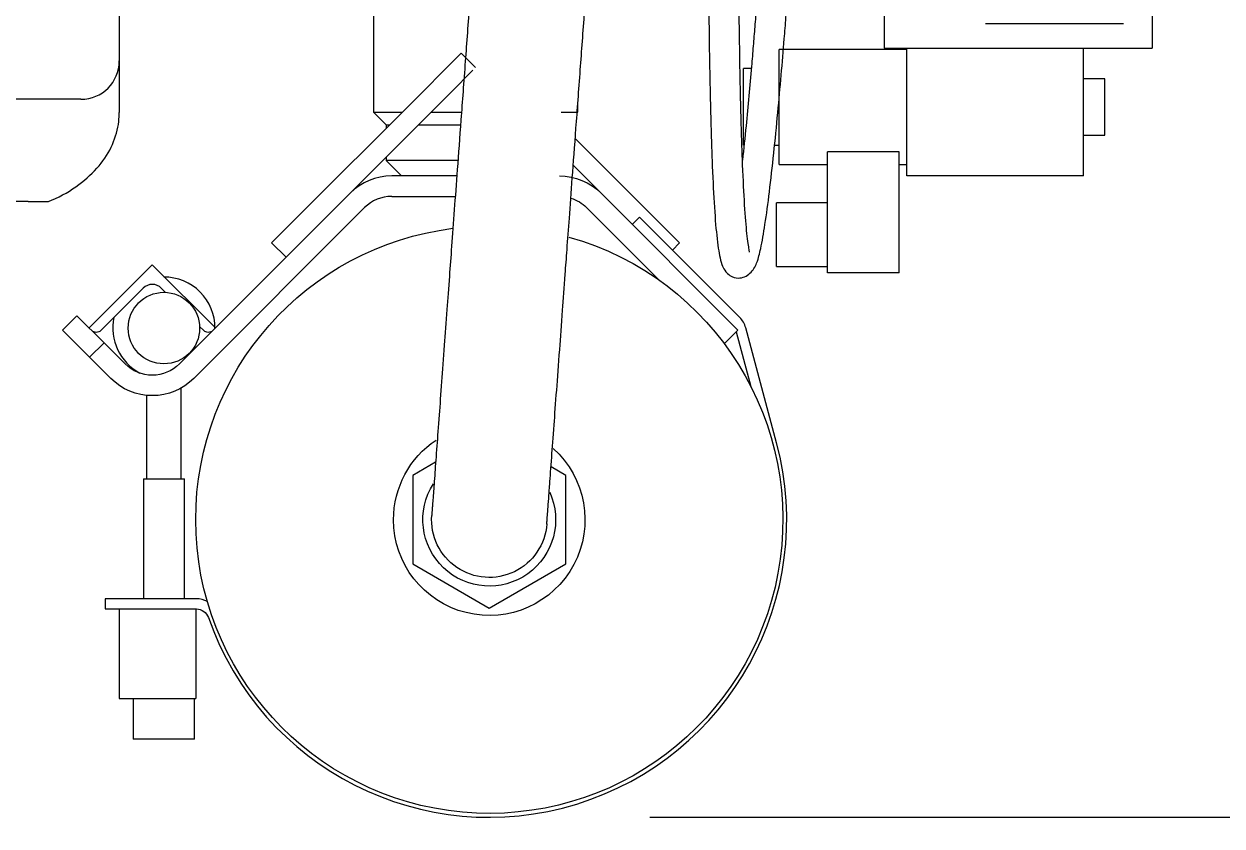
# Model space of a CAD drawing. Header units: millimetres. Extents: x 10462777 to 22643323, y 453826 to 1389191.
# Drawn here: x 11271626.1 to 11272080.6, y 577536.1 to 577840.2 of the extents above; entities that cross this region are included whole.
import ezdxf

# ---------------------------------------------------------------- set-up
doc = ezdxf.new("R2010")
doc.units = ezdxf.units.MM
doc.header["$LTSCALE"] = 200
doc.header["$MEASUREMENT"] = 0
doc.linetypes.add('CENTER', pattern=[2, 1.25, -0.25, 0.25, -0.25])
doc.linetypes.add('PHANTOM', pattern=[2.5, 1.25, -0.25, 0.25, -0.25, 0.25, -0.25])
doc.layers.add('1', color=1, linetype='CENTER')
doc.layers.add('11', color=6, linetype='PHANTOM')

msp = doc.modelspace()

# ---------------------------------------------------------------- linework, layer by layer
at = {"layer": '1', "color": 60, "linetype": 'Continuous'}
for p, q in [((11271758.6802, 577889.15276), (11271758.6802, 577806.83869)), ((11271662.24056, 577860.9783), (11271662.24056, 577831.14857)), ((11272043.14792, 577840.24852), (11271990.85428, 577840.24852)), ((11271662.24056, 577831.14857), (11271662.24056, 577826.20671)), ((11271662.24056, 577826.20671), (11271662.24056, 577816.47612)), ((11271662.24056, 577816.47612), (11271662.24056, 577806.69176)), ((11271647.71455, 577811.6807), (11271483.08642, 577811.6807)), ((11271758.6802, 577806.83869), (11271763.5222, 577801.99669)), ((11271758.6802, 577806.83869), (11271769.60681, 577806.83869)), ((11271780.56281, 577806.83869), (11271791.93569, 577806.83869)), ((11271829.93334, 577806.83869), (11271836.15226, 577806.83869)), ((11271836.15226, 577806.83869), (11271836.15226, 577809.52419)), ((11271763.5222, 577801.99669), (11271763.5222, 577800.75278)), ((11271763.5222, 577801.99669), (11271764.76511, 577801.99669)), ((11271775.72175, 577801.99669), (11271791.57903, 577801.99669)), ((11271763.5222, 577789.79675), (11271763.5222, 577788.43908)), ((11271763.5222, 577788.43908), (11271769.33261, 577782.62867)), ((11271790.67008, 577788.43908), (11271763.5222, 577788.43908)), ((11271790.27697, 577782.62867), (11271765.58005, 577782.62867)), ((11271749.83051, 577776.105), (11271685.03615, 577711.31063)), ((11271765.58005, 577774.88147), (11271789.70591, 577774.88147)), ((11271845.00195, 577776.105), (11271896.95701, 577724.14994)), ((11271627.6927, 577772.94467), (11271483.08642, 577772.94467)), ((11271755.30861, 577770.6269), (11271690.51425, 577705.83253)), ((11271839.52384, 577770.6269), (11271867.12497, 577743.02577)), ((11271650.79801, 577725.00589), (11271674.76471, 577748.97259)), ((11271674.76471, 577748.97259), (11271698.7314, 577725.00589)), ((11271671.34089, 577740.07067), (11271655.24897, 577723.97875)), ((11271679.79017, 577738.46902), (11271678.18852, 577740.07067)), ((11271640.69776, 577724.14994), (11271646.17586, 577729.62804)), ((11271646.17586, 577729.62804), (11271656.4473, 577719.3566)), ((11271694.28044, 577723.97875), (11271692.72078, 577725.5384)), ((11271650.9692, 577713.8785), (11271640.69776, 577724.14994)), ((11271891.77507, 577718.96799), (11271896.95701, 577724.14994)), ((11271656.4473, 577719.3566), (11271650.9692, 577713.8785)), ((11271664.49327, 577711.31063), (11271656.4473, 577719.3566)), ((11271659.01516, 577705.83253), (11271650.9692, 577713.8785))]:
    msp.add_line(p, q, dxfattribs=at)
at = {"layer": '1', "color": 252, "linetype": 'Continuous'}
for p, q in [((11271952.36035, 577889.15276), (11271952.36035, 577831.04871)), ((11272054.04243, 577889.15276), (11272054.04243, 577831.04871)), ((11271790.93531, 577828.16601), (11271791.93813, 577829.16882)), ((11271791.93813, 577829.16882), (11271797.41623, 577823.69072)), ((11271952.36035, 577831.04871), (11272054.04243, 577831.04871)), ((11271782.6695, 577819.90019), (11271790.93531, 577828.16601)), ((11271780.2485, 577817.47919), (11271782.6695, 577819.90019)), ((11271796.41342, 577822.6879), (11271788.1476, 577814.42209)), ((11271780.2485, 577817.47919), (11271723.46185, 577760.69254)), ((11271785.7266, 577812.00109), (11271749.83123, 577776.10572)), ((11271788.1476, 577814.42209), (11271785.7266, 577812.00109)), ((11271871.3706, 577760.69254), (11271835.21703, 577796.84612)), ((11271845.00123, 577776.10572), (11271834.46464, 577786.6423)), ((11271720.03804, 577757.26873), (11271723.46185, 577760.69254)), ((11271871.3706, 577760.69254), (11271874.79442, 577757.26873)), ((11271725.51614, 577751.79063), (11271720.03804, 577757.26873)), ((11271874.79442, 577757.26873), (11271872.05537, 577754.52968))]:
    msp.add_line(p, q, dxfattribs=at)
at = {"layer": '1', "color": 111, "linetype": 'Continuous'}
for p, q in [((11271859.57815, 577767.0069), (11271856.8391, 577764.26785)), ((11271897.64305, 577728.942), (11271859.57815, 577767.0069)), ((11271911.57577, 577681.4559), (11271899.89882, 577725.0349)), ((11271896.30152, 577723.49373), (11271901.85683, 577702.76102)), ((11271656.90387, 577622.27486), (11271656.90387, 577618.40125)), ((11271691.47396, 577622.27486), (11271656.90387, 577622.27486)), ((11271656.90387, 577618.40125), (11271691.48613, 577618.40125))]:
    msp.add_line(p, q, dxfattribs=at)
at = {"layer": '1', "color": 40, "linetype": 'Continuous'}
for p, q in [((11271662.23007, 577618.40125), (11271662.23007, 577584.50723)), ((11271691.28209, 577618.40125), (11271691.28209, 577584.50723)), ((11271662.23007, 577584.50723), (11271691.28209, 577584.50723))]:
    msp.add_line(p, q, dxfattribs=at)
at = {"layer": '1', "color": 152, "linetype": 'Continuous'}
msp.add_line((11271863.47119, 577539.43759), (11272332.4895, 577539.43759), dxfattribs=at)
at = {"layer": '1', "color": 20, "linetype": 'Continuous'}
msp.add_circle((11271679.17708, 577724.92533), 13.55761, dxfattribs=at)
at = {"layer": '1', "color": 60, "linetype": 'Continuous'}
for centre, radius, start, end in [((11271647.71455, 577826.20671), 14.52601, 270, 0), ((11271765.58005, 577760.35546), 22.27322, 90, 135.0000001), ((11271765.58005, 577760.35546), 14.52601, 90, 135.0000001), ((11271674.76471, 577736.64686), 4.842, 44.9999999, 135.0000001)]:
    msp.add_arc(centre, radius, start, end, dxfattribs=at)
at = {"layer": '1', "color": 60, "linetype": 'Continuous', "extrusion": (0, 0, -1)}
for centre, radius, start, end in [((-11271829.2524, 577760.35546), 22.27322, 90, 135.0000001), ((-11271829.2524, 577760.35546), 14.52601, 107.3397749, 135.0000001), ((-11271802.60129, 577652.25628), 111.36609, 0, 82.8506238), ((-11271802.60129, 577652.25628), 111.36609, 105.7274985, 0), ((-11271653.53706, 577725.69065), 2.421, 224.9999999, 315.0000001), ((-11271695.99235, 577725.69065), 2.421, 224.9999999, 315.0000001), ((-11271674.76471, 577721.58208), 14.52601, 224.9999999, 315.0000001), ((-11271674.76471, 577721.58208), 22.27322, 224.9999999, 315.0000001), ((-11271802.60129, 577652.25628), 36.31503, 0, 56.294998), ((-11271802.60129, 577652.25628), 36.31503, 131.8950051, 0)]:
    msp.add_arc(centre, radius, start, end, dxfattribs=at)
at = {"layer": '1', "color": 20, "linetype": 'Continuous'}
for start, end in [(359.6850065, 90), (167.9624994, 241.886259)]:
    msp.add_arc((11271679.17708, 577724.92533), 19.36801, start, end, dxfattribs=at)
at = {"layer": '1', "color": 111, "linetype": 'Continuous'}
for centre, radius, start, end in [((11271891.48019, 577722.77913), 8.71561, 15, 44.9999999), ((11271802.60129, 577652.25628), 112.81869, 199.2012122, 15), ((11271691.47396, 577613.55925), 8.71561, 61.3656066, 90)]:
    msp.add_arc(centre, radius, start, end, dxfattribs=at)
at = {"layer": '1', "color": 27, "linetype": 'Continuous', "extrusion": (0, 0, -1)}
msp.add_arc((-11271802.60129, 577652.25628), 21.88586, 184.1962591, 4.2356462, dxfattribs=at)
at = {"layer": '1', "color": 111, "linetype": 'Continuous', "extrusion": (0, 0, -1)}
msp.add_arc((-11271691.48613, 577613.55925), 4.842, 90, 160.7987878, dxfattribs=at)
at = {"layer": '1', "color": 27, "linetype": 'Continuous'}
for points, knots in [([(11271807.54695, 578016.65555), (11271807.55448, 578016.75768), (11271807.54327, 578016.60577), (11271807.48079, 578015.75901), (11271807.31234, 578013.47646), (11271807.03048, 578009.65689), (11271806.63494, 578004.29701), (11271806.07005, 577996.64224), (11271805.29982, 577986.20484), (11271804.27671, 577972.34065), (11271803.19406, 577957.66977), (11271802.11406, 577943.0347), (11271801.08926, 577929.14766), (11271800.11669, 577915.96849), (11271799.11875, 577902.44534), (11271797.97805, 577886.98773), (11271796.62269, 577868.62141), (11271795.06615, 577847.52875), (11271793.3986, 577824.93183), (11271791.81892, 577803.52568), (11271790.45439, 577785.03492), (11271789.29245, 577769.28963), (11271788.31138, 577755.99511), (11271787.38156, 577743.3952), (11271786.44136, 577730.65455), (11271785.43855, 577717.06555), (11271784.44427, 577703.59205), (11271783.49663, 577690.75068), (11271782.63752, 577679.1089), (11271781.90007, 577669.11567), (11271781.43616, 577662.82923), (11271781.15004, 577658.95206), (11271780.97963, 577656.64285), (11271780.86445, 577655.08209), (11271780.79909, 577654.1964), (11271780.7761, 577653.88485), (11271780.77205, 577653.82998), (11271780.77478, 577653.86697)], [0, 0, 0, 0, 0.047572159, 0.092341073, 0.133850925, 0.171845115, 0.206226867, 0.237023186, 0.276769652, 0.309394159, 0.335741168, 0.356718919, 0.373211266, 0.386011976, 0.397673235, 0.410103357, 0.423157007, 0.436788902, 0.451576927, 0.467982736, 0.484111557, 0.499270136, 0.515092343, 0.529890812, 0.548697261, 0.572390686, 0.601837214, 0.635320785, 0.675354218, 0.722603687, 0.777569887, 0.809530702, 0.843661707, 0.879908622, 0.918167537, 0.958275482, 1, 1, 1, 1]), ([(11271824.4278, 577650.64558), (11271824.42238, 577650.57219), (11271824.43043, 577650.68124), (11271824.47562, 577651.29364), (11271824.59976, 577652.97586), (11271824.81137, 577655.84339), (11271825.11399, 577659.94423), (11271825.56423, 577666.04535), (11271826.20599, 577674.74185), (11271827.09779, 577686.82652), (11271828.1037, 577700.45768), (11271829.1802, 577715.04522), (11271830.28649, 577730.0365), (11271831.25537, 577743.16575), (11271832.12762, 577754.98555), (11271833.00473, 577766.87128), (11271834.10741, 577781.8137), (11271835.47193, 577800.30424), (11271837.05161, 577821.71045), (11271838.71916, 577844.30735), (11271840.27571, 577865.40002), (11271841.63106, 577883.76633), (11271842.77176, 577899.22394), (11271843.76971, 577912.74709), (11271844.74227, 577925.92627), (11271845.76707, 577939.81331), (11271846.84707, 577954.44837), (11271847.92972, 577969.11926), (11271848.95283, 577982.98345), (11271849.72307, 577993.42085), (11271850.28795, 578001.07561), (11271850.68349, 578006.4355), (11271850.96536, 578010.25506), (11271851.1338, 578012.53761), (11271851.19629, 578013.38437), (11271851.2075, 578013.53628), (11271851.19996, 578013.43415)], [0, 0, 0, 0, 0.052834603, 0.102942127, 0.149902911, 0.193464602, 0.233509732, 0.270026728, 0.320467228, 0.362927677, 0.398162989, 0.430508288, 0.455873052, 0.47542495, 0.487311249, 0.500729001, 0.515887607, 0.532016455, 0.548422293, 0.563210343, 0.576842262, 0.589895935, 0.602326078, 0.613987357, 0.62678809, 0.643280465, 0.664258253, 0.690605307, 0.72322987, 0.762976405, 0.793772777, 0.828154588, 0.866148844, 0.907658768, 0.952427759, 1, 1, 1, 1])]:
    msp.add_open_spline(points, degree=3, knots=knots, dxfattribs=at)
at = {"layer": '1', "color": 252, "linetype": 'Continuous'}
for points, knots in [([(11271901.31774, 577753.68607), (11271901.32181, 577753.70183), (11271901.30031, 577753.87399), (11271901.07223, 577755.23945), (11271900.26115, 577760.75353), (11271899.39007, 577772.08895), (11271898.72298, 577785.79372), (11271898.26342, 577799.38017), (11271897.92162, 577812.50135), (11271897.60377, 577829.32314), (11271897.33592, 577850.63553), (11271897.15356, 577877.40347), (11271897.10796, 577897.0834), (11271897.11308, 577908.03467)], [0, 0, 0, 0, 0.015133401, 0.08976332, 0.222328815, 0.342419314, 0.451308974, 0.508781496, 0.575551611, 0.653970197, 0.747518468, 0.860892837, 1, 1, 1, 1]), ([(11271885.72019, 577864.88546), (11271885.75494, 577859.5874), (11271885.85521, 577847.11334), (11271886.08195, 577829.09301), (11271886.40181, 577812.19269), (11271886.74604, 577798.98556), (11271887.21071, 577785.2985), (11271887.88184, 577771.2956), (11271888.90069, 577758.86215), (11271889.87638, 577752.19804), (11271891.01582, 577748.50604), (11271891.94261, 577746.60742), (11271894.13574, 577744.45666), (11271897.67433, 577743.43126), (11271901.81981, 577745.29289), (11271904.21215, 577749.57202), (11271904.93039, 577752.34836), (11271905.9575, 577756.58579), (11271907.29598, 577764.40284), (11271909.53739, 577781.14386), (11271912.08908, 577806.03754), (11271914.04595, 577828.73537), (11271915.22253, 577843.3638), (11271915.94658, 577852.69961), (11271916.66766, 577862.3665), (11271917.2691, 577870.82338), (11271917.42513, 577873.05123), (11271917.4389, 577873.30893)], [0, 0, 0, 0, 0.01718555, 0.040695113, 0.060412162, 0.07720629, 0.091661519, 0.119065972, 0.149295095, 0.18274779, 0.201736173, 0.216152045, 0.225977836, 0.241483178, 0.264137186, 0.286517845, 0.306125846, 0.325751583, 0.380933557, 0.443248482, 0.577818185, 0.703836489, 0.743206956, 0.792166482, 0.852129279, 0.921979006, 1, 1, 1, 1]), ([(11271905.936, 577874.00526), (11271905.9257, 577873.81311), (11271905.79559, 577871.95192), (11271905.28263, 577864.70685), (11271904.64462, 577856.07716), (11271903.98467, 577847.46612), (11271903.35085, 577839.47268), (11271902.72874, 577831.87036), (11271901.68196, 577819.4999), (11271900.34396, 577804.74073), (11271899.131, 577792.89285), (11271898.6704, 577788.65966)], [0, 0, 0, 0, 0.139866754, 0.267178952, 0.378876602, 0.473116528, 0.548917309, 0.617934139, 0.688135431, 0.885549064, 1, 1, 1, 1])]:
    msp.add_open_spline(points, degree=3, knots=knots, dxfattribs=at)
at = {"layer": '1', "color": 60, "linetype": 'Continuous'}
for points, knots in [([(11271635.28709, 577772.96486), (11271635.72716, 577773.12789), (11271640.08777, 577774.80693), (11271647.02575, 577779.01543), (11271654.82503, 577786.09185), (11271660.00047, 577794.27225), (11271662.00146, 577801.41749), (11271662.23842, 577805.54923), (11271662.24056, 577806.69176)], [0, 0, 0, 0, 0.026909193, 0.269745137, 0.499092716, 0.715376035, 0.922223776, 1, 1, 1, 1]), ([(11271627.6927, 577772.94467), (11271628.4802, 577772.94467), (11271629.26421, 577772.94467), (11271630.43077, 577772.94467), (11271630.81659, 577772.94467), (11271631.56788, 577772.94467), (11271631.93489, 577772.94467), (11271632.64608, 577772.94467), (11271632.99251, 577772.94467), (11271633.46581, 577772.94467), (11271633.61676, 577772.94467), (11271633.904, 577772.94467), (11271634.04107, 577772.94467), (11271634.42279, 577772.94467), (11271634.63515, 577772.94467), (11271634.89439, 577772.94467), (11271634.97125, 577772.94467), (11271635.1033, 577772.94467), (11271635.15859, 577772.94467), (11271635.29545, 577772.94467), (11271635.34823, 577772.94467), (11271635.37421, 577772.94467), (11271635.37713, 577772.94467), (11271635.37677, 577772.94467)], [0, 0, 0, 0, 0.214404759, 0.214404759, 0.321607138, 0.321607138, 0.428809517, 0.428809517, 0.536011897, 0.536011897, 0.589613086, 0.589613086, 0.643214276, 0.643214276, 0.750416655, 0.750416655, 0.804017845, 0.804017845, 0.857619035, 0.857619035, 0.964821414, 0.964821414, 1, 1, 1, 1])]:
    msp.add_open_spline(points, degree=3, knots=knots, dxfattribs=at)
at = {"layer": '11', "color": 60, "linetype": 'Continuous'}
for p, q in [((11271960.97911, 577830.56451), (11271912.55908, 577830.56451)), ((11271912.55908, 577786.98648), (11271912.55908, 577830.56451)), ((11271960.97911, 577808.77549), (11271960.97911, 577831.04871)), ((11272027.99245, 577782.62867), (11272027.99245, 577831.04871)), ((11271901.99346, 577823.3015), (11271899.00147, 577823.3015)), ((11271899.00147, 577794.24948), (11271899.00147, 577823.3015)), ((11272036.12701, 577819.4279), (11272027.99245, 577819.4279)), ((11272036.12701, 577808.77549), (11272036.12701, 577819.4279)), ((11271960.97911, 577782.62867), (11271960.97911, 577808.77549)), ((11272036.12701, 577798.12309), (11272036.12701, 577808.77549)), ((11272027.99245, 577798.12309), (11272036.12701, 577798.12309)), ((11271910.75147, 577794.24948), (11271912.55908, 577794.24948)), ((11271930.95869, 577745.82945), (11271930.95869, 577791.71817)), ((11271958.07391, 577791.71817), (11271930.95869, 577791.71817)), ((11271958.07391, 577745.82945), (11271958.07391, 577791.71817)), ((11271912.55908, 577786.98648), (11271930.95869, 577786.98648)), ((11271958.07391, 577786.98648), (11271960.97911, 577786.98648)), ((11272027.99245, 577782.62867), (11271960.97911, 577782.62867)), ((11271930.95869, 577772.46047), (11271911.59068, 577772.46047)), ((11271911.59068, 577748.25045), (11271911.59068, 577772.46047)), ((11271911.59068, 577748.25045), (11271930.95869, 577748.25045)), ((11271958.07391, 577745.82945), (11271930.95869, 577745.82945)), ((11271685.73619, 577667.78969), (11271685.73619, 577702.1983)), ((11271672.61798, 577699.41203), (11271672.61798, 577667.78969)), ((11271782.26533, 577674.06169), (11271773.54927, 577669.02947)), ((11271831.65331, 577669.02947), (11271826.02403, 577672.27954)), ((11271671.42988, 577667.78969), (11271671.42988, 577622.27582)), ((11271671.42988, 577667.78969), (11271686.92429, 577667.78969)), ((11271686.92429, 577622.27582), (11271686.92429, 577667.78969)), ((11271773.54927, 577669.02947), (11271773.54927, 577635.48308)), ((11271831.65331, 577635.48308), (11271831.65331, 577669.02947)), ((11271773.54927, 577635.48308), (11271802.60129, 577618.70989)), ((11271802.60129, 577618.70989), (11271831.65331, 577635.48308)), ((11271667.55627, 577584.50723), (11271667.55627, 577569.01281)), ((11271690.79789, 577569.01281), (11271690.79789, 577584.50723)), ((11271690.79789, 577569.01281), (11271667.55627, 577569.01281))]:
    msp.add_line(p, q, dxfattribs=at)
at = {"layer": '11', "color": 60, "linetype": 'Continuous', "extrusion": (0, 0, -1)}
msp.add_arc((-11271802.60129, 577652.25628), 25.17842, 155.5537497, 32.6699973, dxfattribs=at)

doc.saveas('drawing.dxf')
